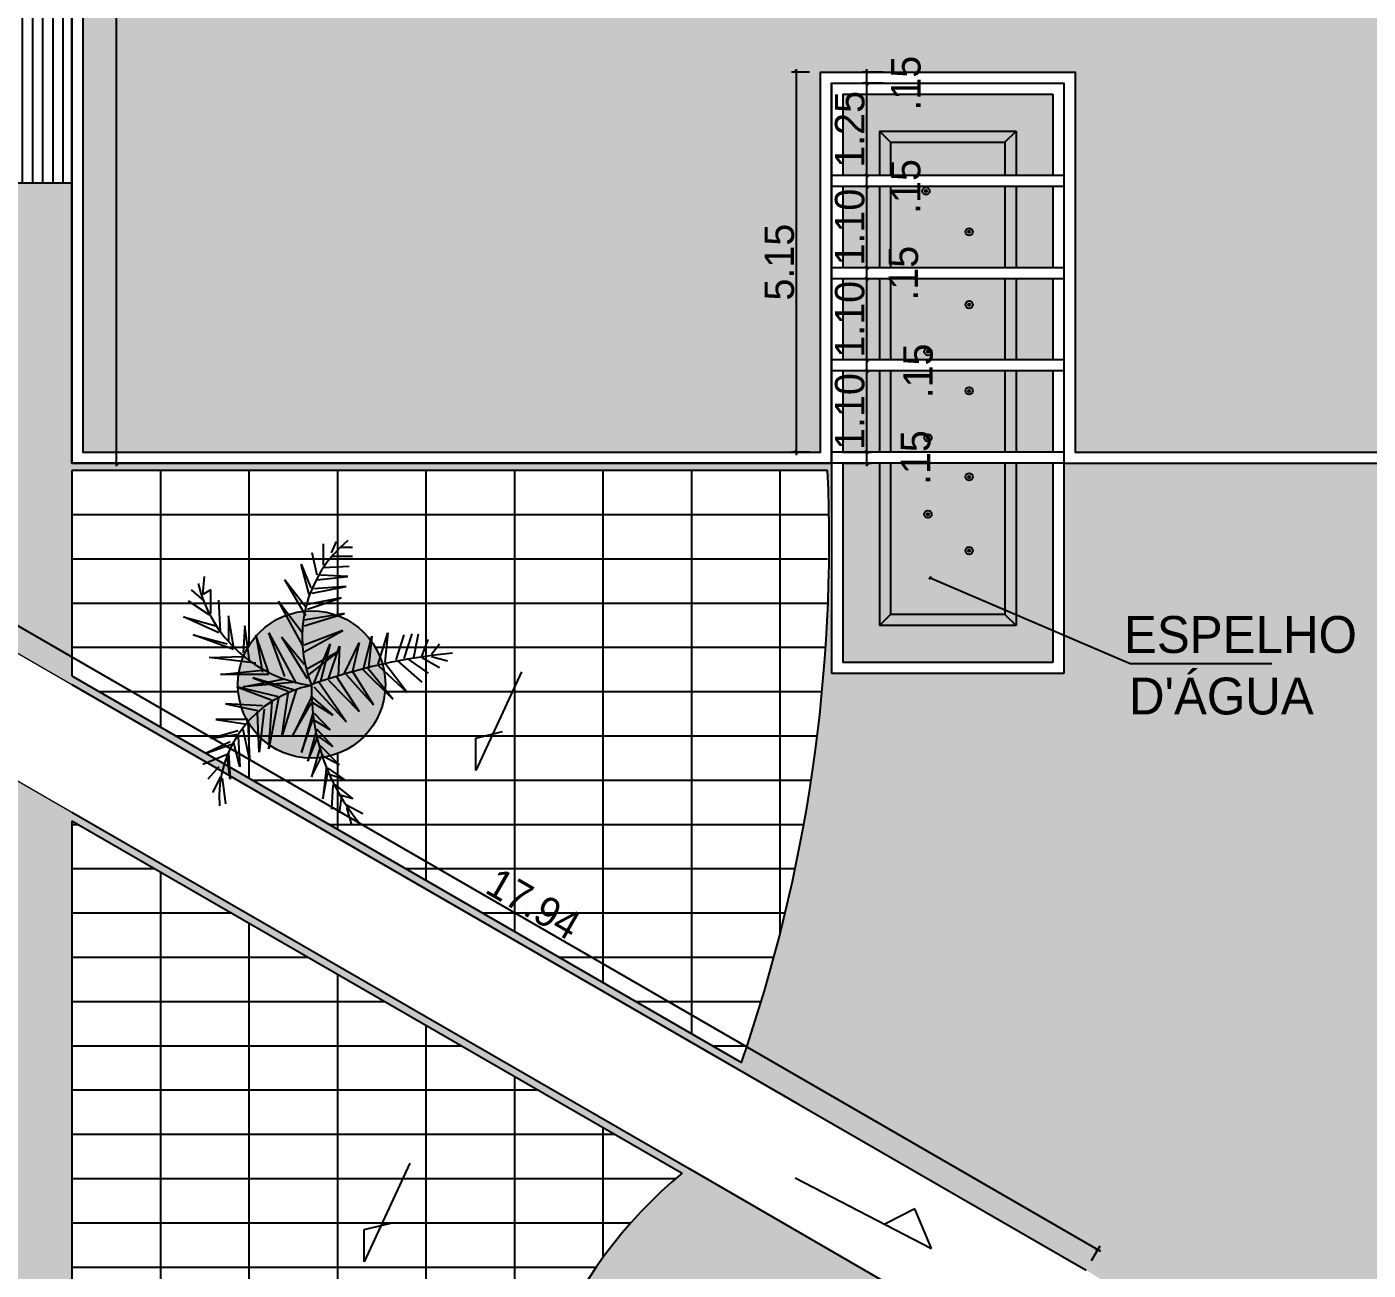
# Model space of a CAD drawing. Header units: feet. Extents: x 1734 to 1931, y 883 to 1088.
# Drawn here: x 1823.87 to 1842.05, y 1052.12 to 1068.97 of the extents above; entities that cross this region are included whole.
import ezdxf

# ---------------------------------------------------------------- set-up
doc = ezdxf.new("R2010")
doc.units = ezdxf.units.FT
doc.header["$LTSCALE"] = 0.3
doc.header["$MEASUREMENT"] = 0
doc.header["$PDMODE"] = 32
doc.header["$PDSIZE"] = 0.1
doc.linetypes.add('DASHED2', pattern=[0.375, 0.25, -0.125])
doc.layers.get('0').update_dxf_attribs({"linetype": 'CONTINUOUS'})
doc.layers.get('Defpoints').update_dxf_attribs({"linetype": 'CONTINUOUS'})
for name, color, linetype in [('1', 1, 'CONTINUOUS'), ('2', 44, 'CONTINUOUS'), ('Cotas', 1, 'CONTINUOUS'), ('demolição', 140, 'DASHED2'), ('LAYOUT 2', 1, 'CONTINUOUS'), ('Texto', 44, 'CONTINUOUS')]:
    doc.layers.add(name, color=color, linetype=linetype)
doc.styles.add('style1', font='GOTHIC.TTF')
doc.dimstyles.new('ESC-100', dxfattribs={"dimtxt": 0.16, "dimasz": 0.04, "dimexe": 0.06, "dimexo": 0.15, "dimgap": 0.02, "dimtad": 1, "dimzin": 4, "dimdsep": 46, "dimtxsty": 'style1', "dimblk": 'OBLIQUE', "dimcen": 0.01, "dimdle": 0.04, "dimclrd": 14, "dimclre": 14, "dimclrt": 2, "dimazin": 0, "dimtfac": 1, "dimtix": 1, "dimtmove": 2, "dimatfit": 0, "dimldrblk": 'OPEN90', "dimfxl": 1, "dimtolj": 1, "dimtzin": 4, "dimlwd": -1, "dimlwe": -1, "dimarcsym": 0})
doc.dimstyles.new('ESC-50', dxfattribs={"dimtxt": 0.1, "dimasz": 0.04, "dimexe": 0.06, "dimexo": 0.15, "dimgap": 0.02, "dimtad": 1, "dimzin": 4, "dimdsep": 46, "dimtxsty": 'style1', "dimblk": 'OBLIQUE', "dimcen": 0.01, "dimdle": 0.04, "dimclrd": 14, "dimclre": 14, "dimclrt": 2, "dimazin": 0, "dimtfac": 1, "dimtix": 1, "dimtmove": 2, "dimatfit": 0, "dimldrblk": 'OPEN90', "dimfxl": 1, "dimtolj": 1, "dimtzin": 4, "dimlwd": -1, "dimlwe": -1, "dimarcsym": 0})

# ---------------------------------------------------------------- blocks, each defined once
blk = doc.blocks.new('planta 7')
at = {"color": 0}
for p, q in [((347.66, 294.69), (353.36, 307.49)), ((353.36, 307.49), (350.1, 295.85)), ((354.17, 298.18), (359.06, 305.74)), ((341.55, 289.45), (346.84, 304)), ((346.84, 304), (343.59, 291.78)), ((359.06, 299.92), (363.13, 304.58)), ((295.55, 294.11), (289.85, 297.01)), ((299.21, 294.69), (294.73, 298.76)), ((303.69, 291.78), (300.03, 300.5)), ((304.1, 299.34), (307.35, 290.03)), ((308.17, 290.61), (304.1, 299.34)), ((309.39, 297.6), (311.02, 287.71)), ((312.24, 287.71), (309.39, 297.6)), ((316.31, 295.85), (314.68, 285.38)), ((316.31, 284.22), (316.31, 295.85)), ((336.67, 281.31), (338.7, 298.18)), ((338.7, 298.18), (339.11, 285.96)), ((354.58, 297.6), (363.13, 297.6)), ((361.5, 300.5), (368.01, 299.92)), ((363.13, 297.6), (361.5, 300.5)), ((295.14, 293.52), (285.78, 292.36)), ((294.73, 290.61), (302.88, 291.78)), ((304.1, 291.2), (294.73, 290.61)), ((322.01, 292.36), (319.57, 280.72)), ((321.2, 278.98), (322.01, 292.36)), ((332.59, 294.11), (334.22, 277.82)), ((332.59, 276.65), (332.59, 294.11)), ((342.77, 289.45), (353.76, 291.2)), ((353.76, 291.2), (344.4, 291.2)), ((348.06, 294.11), (359.46, 294.69)), ((299.21, 287.12), (308.17, 289.45)), ((310.2, 287.71), (299.21, 287.12)), ((328.12, 288.29), (323.23, 275.49)), ((324.45, 273.16), (328.12, 288.29)), ((302.06, 283.63), (312.65, 285.96)), ((315.5, 284.22), (302.06, 283.63)), ((331.37, 282.47), (326.49, 269.67)), ((326.89, 267.34), (331.37, 282.47)), ((328.12, 285.96), (330.97, 270.84)), ((329.74, 266.76), (328.12, 285.96)), ((333, 276.65), (346.84, 281.31)), ((346.84, 281.31), (333.41, 278.98)), ((337.48, 283.63), (350.1, 285.38)), ((350.1, 285.38), (340.33, 285.96)), ((304.5, 280.14), (318.75, 280.72)), ((319.97, 278.4), (304.5, 280.14)), ((305.73, 276.65), (322.82, 275.49)), ((324.04, 273.16), (305.73, 276.65)), ((347.66, 276.65), (329.34, 266.76)), ((331.78, 270.84), (347.66, 276.65)), ((310.2, 272), (325.67, 269.67)), ((326.89, 266.76), (310.2, 272)), ((330.97, 262.69), (346.03, 272)), ((346.03, 272), (336.26, 263.85)), ((343.18, 264.44), (359.06, 273.16)), ((359.06, 273.16), (347.66, 264.44)), ((310.66, 267.96), (322.32, 261.21)), ((324.52, 261.21), (310.66, 267.96)), ((353.76, 263.27), (366.79, 270.84)), ((366.79, 270.84), (357.02, 263.27)), ((301.2, 262.56), (310.03, 258.95)), ((312.55, 259.4), (301.2, 262.56)), ((304.35, 264.81), (316.33, 260.75)), ((318.54, 260.75), (304.35, 264.81)), ((332.59, 262.11), (341.14, 251.06)), ((341.14, 251.06), (334.22, 263.27)), ((340.74, 263.85), (348.47, 249.89)), ((348.47, 249.89), (343.18, 263.85)), ((350.1, 263.85), (354.58, 249.31)), ((354.58, 249.31), (352.14, 263.85)), ((356.21, 262.69), (360.28, 250.47)), ((360.28, 250.47), (357.83, 262.69)), ((361.5, 262.11), (372.49, 265.02)), ((372.49, 265.02), (363.94, 261.53)), ((287.65, 257.15), (297.1, 255.35)), ((299.31, 255.8), (287.65, 257.15)), ((295.53, 261.21), (303.72, 257.15)), ((306.24, 258.05), (295.53, 261.21)), ((306.87, 258.05), (299.94, 251.3)), ((299.94, 251.3), (303.09, 257.15)), ((312.86, 259.4), (306.56, 253.55)), ((306.56, 253.55), (310.34, 258.95)), ((312.55, 254.45), (316.33, 260.75)), ((318.54, 260.3), (312.55, 254.45)), ((328.12, 260.36), (315.5, 248.73)), ((315.5, 248.73), (329.74, 258.62)), ((324.84, 261.66), (317.91, 253.55)), ((317.91, 253.55), (322.32, 260.75)), ((329.34, 260.36), (343.59, 254.55)), ((343.59, 254.55), (330.15, 258.04)), ((361.91, 260.95), (364.35, 248.73)), ((364.35, 248.73), (363.53, 260.36)), ((366.79, 259.2), (368.01, 248.15)), ((368.01, 248.15), (368.42, 258.04)), ((368.42, 259.2), (376.56, 260.95)), ((292.69, 253.55), (283.87, 254)), ((292.69, 252.65), (287.65, 246.34)), ((298.68, 255.35), (294.58, 249.49)), ((294.58, 249.49), (296.47, 254.9)), ((330.56, 255.13), (319.16, 244.07)), ((319.16, 244.07), (331.78, 252.22)), ((330.97, 255.13), (342.77, 251.06)), ((371.27, 256.87), (371.68, 247.57)), ((372.08, 256.87), (379.82, 256.87)), ((375.34, 253.96), (375.34, 246.4)), ((376.56, 253.96), (380.63, 252.22)), ((284.5, 248.59), (278.19, 246.79)), ((285.44, 248.59), (282.29, 242.74)), ((288.59, 250.4), (282.61, 251.3)), ((287.65, 246.34), (288.91, 250.85)), ((332.59, 248.73), (321.6, 238.84)), ((342.77, 251.06), (331.78, 251.64)), ((333, 249.31), (343.99, 244.07)), ((378.6, 250.47), (378.6, 246.4)), ((321.6, 238.84), (333.82, 246.4)), ((334.63, 242.91), (323.64, 231.86)), ((343.99, 244.07), (333.82, 246.4)), ((323.64, 231.86), (335.04, 241.17)), ((335.04, 242.33), (346.44, 239.42)), ((346.44, 239.42), (335.04, 240.58)), ((335.85, 237.09), (326.08, 226.62)), ((326.08, 226.62), (336.67, 234.77)), ((336.26, 237.09), (347.66, 233.6)), ((347.66, 233.6), (337.07, 234.77)), ((337.48, 230.11), (329.74, 221.39)), ((337.89, 230.69), (346.84, 227.79)), ((338.29, 226.62), (333, 219.06)), ((338.29, 227.79), (347.25, 224.88)), ((338.7, 224.3), (347.25, 222.55)), ((338.7, 221.39), (335.04, 214.99)), ((339.11, 221.39), (345.21, 219.06)), ((339.11, 217.9), (337.48, 212.08)), ((339.92, 217.9), (343.59, 214.99))]:
    blk.add_line(p, q, dxfattribs=at)
for centre, radius, start, end in [((376.48, 255.23), 48.23, 103.1598, 172.8828), ((288.02, 253.26), 41.37, 11.0675, 94.0085), ((345.92, 219.16), 45.46, 39.604, 112.3619), ((326.94, 185.75), 75.48, 88.7203, 129.9117), ((124.92, 189.01), 216.42, 5.649, 19.4873)]:
    blk.add_arc(centre, radius, start, end, dxfattribs=at)
blk = doc.blocks.new('_Oblique')
at = {"color": 0, "linetype": 'ByBlock', "lineweight": -2}
blk.add_line((-0.5, -0.5), (0.5, 0.5), dxfattribs=at)
blk = doc.blocks.new('*D551')
at = {"layer": 'Cotas', "color": 14, "transparency": 16777216}
for p, q in [((1822.768, 1061.216), (1822.884, 1061.418)), ((1822.82, 1061.386), (1838.425, 1052.376)), ((1838.304, 1052.247), (1838.42, 1052.448))]:
    blk.add_line(p, q, dxfattribs=at)
at = {"layer": 'Defpoints', "color": 0, "transparency": 16777216}
for p in [(1822.693, 1061.086), (1838.39, 1052.396), (1838.229, 1052.117)]:
    blk.add_point(p, dxfattribs=at)
at = {"layer": 'Cotas', "color": 14, "transparency": 16777216, "xscale": 0.04, "yscale": 0.04, "zscale": 0.04}
for p, rotation in [((1822.854, 1061.366), 150.0000000000028), ((1838.39, 1052.396), 330.0000000000028)]:
    blk.add_blockref('_Oblique', p, dxfattribs=dict(at, rotation=rotation))
at = {"layer": 'Cotas', "color": 2, "transparency": 16777216, "insert": (1830.737, 1057.08), "char_height": 0.4, "attachment_point": 5, "rotation": 330, "style": 'style1'}
blk.add_mtext('\\A1;17.94', dxfattribs=at)
blk = doc.blocks.new('_Open90')
at = {"color": 0, "linetype": 'ByBlock', "lineweight": -2}
for p, q in [((0, 0), (-1, 0)), ((-0.5, 0.5), (0, 0)), ((0, 0), (-0.5, -0.5))]:
    blk.add_line(p, q, dxfattribs=at)
blk = doc.blocks.new('*D576')
at = {"layer": 'Cotas', "color": 14, "transparency": 16777216}
for p, q in [((1824.629, 1079.655), (1825.141, 1079.655)), ((1825.081, 1079.695), (1825.081, 1063.015)), ((1824.629, 1063.055), (1825.141, 1063.055))]:
    blk.add_line(p, q, dxfattribs=at)
at = {"layer": 'Defpoints', "color": 0, "transparency": 16777216}
for p in [(1824.479, 1079.655), (1824.479, 1063.055), (1825.081, 1063.055)]:
    blk.add_point(p, dxfattribs=at)
at = {"layer": 'Cotas', "color": 14, "transparency": 16777216, "xscale": 0.04, "yscale": 0.04, "zscale": 0.04}
for p, rotation in [((1825.081, 1079.655), 90), ((1825.081, 1063.055), 270)]:
    blk.add_blockref('_Oblique', p, dxfattribs=dict(at, rotation=rotation))
at = {"layer": 'Cotas', "color": 2, "transparency": 16777216, "insert": (1824.851, 1071.355), "char_height": 0.4, "attachment_point": 5, "rotation": 90, "style": 'style1'}
blk.add_mtext('\\A1;16.60', dxfattribs=at)
blk = doc.blocks.new('*D577')
at = {"layer": 'Cotas', "color": 14, "transparency": 16777216}
for p, q in [((1834.929, 1063.205), (1835.316, 1063.205)), ((1835.256, 1063.015), (1835.256, 1063.245)), ((1834.929, 1063.055), (1835.316, 1063.055))]:
    blk.add_line(p, q, dxfattribs=at)
at = {"layer": 'Defpoints', "color": 0, "transparency": 16777216}
for p in [(1834.779, 1063.205), (1835.256, 1063.205), (1834.779, 1063.055)]:
    blk.add_point(p, dxfattribs=at)
at = {"layer": 'Cotas', "color": 14, "transparency": 16777216, "xscale": 0.04, "yscale": 0.04, "zscale": 0.04}
for p, rotation in [((1835.256, 1063.205), 90), ((1835.256, 1063.055), 270)]:
    blk.add_blockref('_Oblique', p, dxfattribs=dict(at, rotation=rotation))
at = {"layer": 'Cotas', "color": 2, "transparency": 16777216, "insert": (1835.92, 1063.13), "char_height": 0.4, "attachment_point": 5, "rotation": 90, "style": 'style1'}
blk.add_mtext('\\A1;.15', dxfattribs=at)
blk = doc.blocks.new('*D578')
at = {"layer": 'Cotas', "color": 14, "transparency": 16777216}
for p, q in [((1835.549, 1064.305), (1835.196, 1064.305)), ((1835.256, 1063.165), (1835.256, 1064.345)), ((1834.929, 1063.205), (1835.316, 1063.205))]:
    blk.add_line(p, q, dxfattribs=at)
at = {"layer": 'Defpoints', "color": 0, "transparency": 16777216}
for p in [(1835.256, 1064.305), (1835.699, 1064.305), (1834.779, 1063.205)]:
    blk.add_point(p, dxfattribs=at)
at = {"layer": 'Cotas', "color": 14, "transparency": 16777216, "xscale": 0.04, "yscale": 0.04, "zscale": 0.04}
for p, rotation in [((1835.256, 1064.305), 90), ((1835.256, 1063.205), 270)]:
    blk.add_blockref('_Oblique', p, dxfattribs=dict(at, rotation=rotation))
at = {"layer": 'Cotas', "color": 2, "transparency": 16777216, "insert": (1835.026, 1063.755), "char_height": 0.4, "attachment_point": 5, "rotation": 90, "style": 'style1'}
blk.add_mtext('\\A1;1.10', dxfattribs=at)
blk = doc.blocks.new('*D554')
at = {"layer": 'Cotas', "color": 14, "transparency": 16777216}
for p, q in [((1835.549, 1064.455), (1835.196, 1064.455)), ((1835.256, 1064.265), (1835.256, 1064.495)), ((1835.549, 1064.305), (1835.196, 1064.305))]:
    blk.add_line(p, q, dxfattribs=at)
at = {"layer": 'Defpoints', "color": 0, "transparency": 16777216}
for p in [(1835.256, 1064.455), (1835.699, 1064.455), (1835.699, 1064.305)]:
    blk.add_point(p, dxfattribs=at)
at = {"layer": 'Cotas', "color": 14, "transparency": 16777216, "xscale": 0.04, "yscale": 0.04, "zscale": 0.04}
for p, rotation in [((1835.256, 1064.455), 90), ((1835.256, 1064.305), 270)]:
    blk.add_blockref('_Oblique', p, dxfattribs=dict(at, rotation=rotation))
at = {"layer": 'Cotas', "color": 2, "transparency": 16777216, "insert": (1835.952, 1064.305), "char_height": 0.4, "attachment_point": 5, "rotation": 90, "style": 'style1'}
blk.add_mtext('\\A1;.15', dxfattribs=at)
blk = doc.blocks.new('*D555')
at = {"layer": 'Cotas', "color": 14, "transparency": 16777216}
for p, q in [((1835.549, 1065.555), (1835.196, 1065.555)), ((1835.256, 1064.415), (1835.256, 1065.595)), ((1835.549, 1064.455), (1835.196, 1064.455))]:
    blk.add_line(p, q, dxfattribs=at)
at = {"layer": 'Defpoints', "color": 0, "transparency": 16777216}
for p in [(1835.256, 1065.555), (1835.699, 1065.555), (1835.699, 1064.455)]:
    blk.add_point(p, dxfattribs=at)
at = {"layer": 'Cotas', "color": 14, "transparency": 16777216, "xscale": 0.04, "yscale": 0.04, "zscale": 0.04}
for p, rotation in [((1835.256, 1065.555), 90), ((1835.256, 1064.455), 270)]:
    blk.add_blockref('_Oblique', p, dxfattribs=dict(at, rotation=rotation))
at = {"layer": 'Cotas', "color": 2, "transparency": 16777216, "insert": (1835.026, 1065.005), "char_height": 0.4, "attachment_point": 5, "rotation": 90, "style": 'style1'}
blk.add_mtext('\\A1;1.10', dxfattribs=at)
blk = doc.blocks.new('*D556')
at = {"layer": 'Cotas', "color": 14, "transparency": 16777216}
for p, q in [((1835.549, 1065.705), (1835.196, 1065.705)), ((1835.256, 1065.515), (1835.256, 1065.745)), ((1835.549, 1065.555), (1835.196, 1065.555))]:
    blk.add_line(p, q, dxfattribs=at)
at = {"layer": 'Defpoints', "color": 0, "transparency": 16777216}
for p in [(1835.256, 1065.705), (1835.699, 1065.705), (1835.699, 1065.555)]:
    blk.add_point(p, dxfattribs=at)
at = {"layer": 'Cotas', "color": 14, "transparency": 16777216, "xscale": 0.04, "yscale": 0.04, "zscale": 0.04}
for p, rotation in [((1835.256, 1065.705), 90), ((1835.256, 1065.555), 270)]:
    blk.add_blockref('_Oblique', p, dxfattribs=dict(at, rotation=rotation))
at = {"layer": 'Cotas', "color": 2, "transparency": 16777216, "insert": (1835.753, 1065.63), "char_height": 0.4, "attachment_point": 5, "rotation": 90, "style": 'style1'}
blk.add_mtext('\\A1;.15', dxfattribs=at)
blk = doc.blocks.new('*D557')
at = {"layer": 'Cotas', "color": 14, "transparency": 16777216}
for p, q in [((1835.635, 1066.805), (1835.196, 1066.805)), ((1835.256, 1065.665), (1835.256, 1066.845)), ((1835.549, 1065.705), (1835.196, 1065.705))]:
    blk.add_line(p, q, dxfattribs=at)
at = {"layer": 'Defpoints', "color": 0, "transparency": 16777216}
for p in [(1835.256, 1066.805), (1835.785, 1066.805), (1835.699, 1065.705)]:
    blk.add_point(p, dxfattribs=at)
at = {"layer": 'Cotas', "color": 14, "transparency": 16777216, "xscale": 0.04, "yscale": 0.04, "zscale": 0.04}
for p, rotation in [((1835.256, 1066.805), 90), ((1835.256, 1065.705), 270)]:
    blk.add_blockref('_Oblique', p, dxfattribs=dict(at, rotation=rotation))
at = {"layer": 'Cotas', "color": 2, "transparency": 16777216, "insert": (1835.026, 1066.255), "char_height": 0.4, "attachment_point": 5, "rotation": 90, "style": 'style1'}
blk.add_mtext('\\A1;1.10', dxfattribs=at)
blk = doc.blocks.new('*D558')
at = {"layer": 'Cotas', "color": 14, "transparency": 16777216}
for p, q in [((1835.635, 1066.955), (1835.196, 1066.955)), ((1835.256, 1066.765), (1835.256, 1066.995)), ((1835.635, 1066.805), (1835.196, 1066.805))]:
    blk.add_line(p, q, dxfattribs=at)
at = {"layer": 'Defpoints', "color": 0, "transparency": 16777216}
for p in [(1835.256, 1066.955), (1835.785, 1066.955), (1835.785, 1066.805)]:
    blk.add_point(p, dxfattribs=at)
at = {"layer": 'Cotas', "color": 14, "transparency": 16777216, "xscale": 0.04, "yscale": 0.04, "zscale": 0.04}
for p, rotation in [((1835.256, 1066.955), 90), ((1835.256, 1066.805), 270)]:
    blk.add_blockref('_Oblique', p, dxfattribs=dict(at, rotation=rotation))
at = {"layer": 'Cotas', "color": 2, "transparency": 16777216, "insert": (1835.785, 1066.805), "char_height": 0.4, "attachment_point": 5, "rotation": 90, "style": 'style1'}
blk.add_mtext('\\A1;.15', dxfattribs=at)
blk = doc.blocks.new('*D559')
at = {"layer": 'Cotas', "color": 14, "transparency": 16777216}
for p, q in [((1835.476, 1068.205), (1835.196, 1068.205)), ((1835.256, 1066.915), (1835.256, 1068.245)), ((1835.635, 1066.955), (1835.196, 1066.955))]:
    blk.add_line(p, q, dxfattribs=at)
at = {"layer": 'Defpoints', "color": 0, "transparency": 16777216}
for p in [(1835.256, 1068.205), (1835.626, 1068.205), (1835.785, 1066.955)]:
    blk.add_point(p, dxfattribs=at)
at = {"layer": 'Cotas', "color": 14, "transparency": 16777216, "xscale": 0.04, "yscale": 0.04, "zscale": 0.04}
for p, rotation in [((1835.256, 1068.205), 90), ((1835.256, 1066.955), 270)]:
    blk.add_blockref('_Oblique', p, dxfattribs=dict(at, rotation=rotation))
at = {"layer": 'Cotas', "color": 2, "transparency": 16777216, "insert": (1835.026, 1067.58), "char_height": 0.4, "attachment_point": 5, "rotation": 90, "style": 'style1'}
blk.add_mtext('\\A1;1.25', dxfattribs=at)
blk = doc.blocks.new('*D560')
at = {"layer": 'Cotas', "color": 14, "transparency": 16777216}
for p, q in [((1835.256, 1068.165), (1835.256, 1068.395)), ((1835.476, 1068.355), (1835.196, 1068.355)), ((1835.476, 1068.205), (1835.196, 1068.205))]:
    blk.add_line(p, q, dxfattribs=at)
at = {"layer": 'Defpoints', "color": 0, "transparency": 16777216}
for p in [(1835.256, 1068.355), (1835.626, 1068.355), (1835.626, 1068.205)]:
    blk.add_point(p, dxfattribs=at)
at = {"layer": 'Cotas', "color": 14, "transparency": 16777216, "xscale": 0.04, "yscale": 0.04, "zscale": 0.04}
for p, rotation in [((1835.256, 1068.355), 90), ((1835.256, 1068.205), 270)]:
    blk.add_blockref('_Oblique', p, dxfattribs=dict(at, rotation=rotation))
at = {"layer": 'Cotas', "color": 2, "transparency": 16777216, "insert": (1835.787, 1068.205), "char_height": 0.4, "attachment_point": 5, "rotation": 90, "style": 'style1'}
blk.add_mtext('\\A1;.15', dxfattribs=at)
blk = doc.blocks.new('*D561')
at = {"layer": 'Cotas', "color": 14, "transparency": 16777216}
for p, q in [((1834.297, 1068.395), (1834.297, 1063.165)), ((1834.479, 1068.355), (1834.237, 1068.355)), ((1834.479, 1063.205), (1834.237, 1063.205))]:
    blk.add_line(p, q, dxfattribs=at)
at = {"layer": 'Defpoints', "color": 0, "transparency": 16777216}
for p in [(1834.629, 1068.355), (1834.297, 1063.205), (1834.629, 1063.205)]:
    blk.add_point(p, dxfattribs=at)
at = {"layer": 'Cotas', "color": 14, "transparency": 16777216, "xscale": 0.04, "yscale": 0.04, "zscale": 0.04}
for p, rotation in [((1834.297, 1068.355), 90), ((1834.297, 1063.205), 270)]:
    blk.add_blockref('_Oblique', p, dxfattribs=dict(at, rotation=rotation))
at = {"layer": 'Cotas', "color": 2, "transparency": 16777216, "insert": (1834.072, 1065.78), "char_height": 0.4, "attachment_point": 5, "rotation": 90, "style": 'style1'}
blk.add_mtext('\\A1;5.15', dxfattribs=at)

msp = doc.modelspace()

# ---------------------------------------------------------------- hatches: boundary and pattern name
at = {"linetype": 'Continuous', "true_color": 0xbdcb95}
h = msp.add_hatch(color=253, dxfattribs=at)
h.dxf.hatch_style = 1
h.paths.add_polyline_path([(1860.979, 1082.555, 0.414214), (1858.979, 1084.555), (1808.979, 1084.555, 0.414214), (1806.979, 1082.555), (1806.979, 1063.555, 0.414214), (1808.979, 1061.555), (1820.943, 1061.555, -0.131652), (1822.693, 1061.086), (1824.479, 1060.055), (1834.331, 1054.367), (1838.229, 1052.117, -0.267949), (1839.979, 1049.086), (1839.979, 1038.055, 0.414214), (1841.979, 1036.055), (1858.979, 1036.055, 0.414214), (1860.979, 1038.055)])
h.paths.add_polyline_path([(1837.929, 1063.055), (1837.929, 1060.205), (1834.779, 1060.205), (1834.746, 1062.004, -0.083534), (1833.556, 1054.93), (1824.479, 1060.171), (1824.479, 1062.955), (1834.725, 1062.955, -0.011002), (1834.746, 1062.004), (1834.779, 1063.055), (1824.479, 1063.055), (1824.479, 1066.855), (1817.479, 1066.855), (1817.479, 1063.055), (1810.479, 1063.055), (1810.479, 1067.355), (1809.579, 1067.355), (1809.579, 1074.355), (1810.479, 1074.355), (1810.479, 1079.655), (1817.479, 1079.655), (1817.479, 1082.355), (1824.979, 1082.355), (1824.979, 1079.655), (1843.579, 1079.655), (1843.579, 1081.805), (1847.029, 1081.805), (1847.029, 1079.655), (1849.029, 1079.655), (1849.029, 1063.055)], flags=16)
h.paths.add_polyline_path([(1837.566, 1081.265, 0.812596), (1831.781, 1080.255), (1831.781, 1079.755), (1831.631, 1079.755), (1831.631, 1080.255, -0.810376), (1837.698, 1081.34)], flags=16)
h.paths.add_polyline_path([(1831.534, 1079.805), (1831.534, 1080.193), (1831.189, 1080.193), (1831.189, 1079.805)], flags=24)
h.paths.add_polyline_path([(1831.534, 1079.505), (1831.534, 1079.893), (1831.189, 1079.893), (1831.189, 1079.505)], flags=8)
h.paths.add_polyline_path([(1837.934, 1080.214), (1837.934, 1080.726), (1837.589, 1080.726), (1837.589, 1080.214)], flags=24)
at = {"true_color": 0x006161}
h = msp.add_hatch(color=138, dxfattribs=at)
h.dxf.hatch_style = 2
h.paths.add_polyline_path([(1835.429, 1060.855), (1835.429, 1063.055), (1834.929, 1063.055), (1834.929, 1060.355), (1837.779, 1060.355), (1837.779, 1063.055), (1837.279, 1063.055), (1837.279, 1060.855)])
h.paths.add_polyline_path([(1835.429, 1064.305), (1834.929, 1064.305), (1834.929, 1063.205), (1835.429, 1063.205)])
h.paths.add_polyline_path([(1834.929, 1064.455), (1835.429, 1064.455), (1835.429, 1065.555), (1834.929, 1065.555)])
h.paths.add_polyline_path([(1835.429, 1066.805), (1834.929, 1066.805), (1834.929, 1065.705), (1835.429, 1065.705)])
h.paths.add_polyline_path([(1835.429, 1067.555), (1837.279, 1067.555), (1837.279, 1066.955), (1837.779, 1066.955), (1837.779, 1068.055), (1834.929, 1068.055), (1834.929, 1066.955), (1835.429, 1066.955)])
h.paths.add_polyline_path([(1837.279, 1065.705), (1837.779, 1065.705), (1837.779, 1066.805), (1837.279, 1066.805)])
h.paths.add_polyline_path([(1837.779, 1065.555), (1837.279, 1065.555), (1837.279, 1064.455), (1837.779, 1064.455)])
h.paths.add_polyline_path([(1837.279, 1063.205), (1837.779, 1063.205), (1837.779, 1064.305), (1837.279, 1064.305)])
at = {"linetype": 'Continuous', "true_color": 0xbdcb95}
msp.add_hatch(color=253, dxfattribs=at).paths.add_polyline_path([(1821.943, 1059.787, 0.131652), (1820.943, 1060.055), (1808.979, 1060.055, -0.414214), (1805.479, 1063.555), (1805.479, 1058.055), (1823.479, 1058.055), (1823.479, 1046.055), (1824.479, 1046.055), (1824.479, 1058.208), (1832.752, 1053.431, 0.243495), (1830.479, 1048.055), (1830.479, 1046.055), (1837.479, 1046.055), (1837.479, 1034.555), (1841.979, 1034.555, -0.414214), (1838.479, 1038.055), (1838.479, 1049.086, 0.267949), (1837.479, 1050.818), (1832.846, 1053.493), (1824.479, 1058.323)])
at = {"layer": '1', "linetype": 'Continuous'}
h = msp.add_hatch(dxfattribs=at)
h.set_pattern_fill('ANSI31', color=8, scale=1.1, angle=225)
h.set_pattern_definition([(270, (2753.03533, -486.00086), (0.1375, -4e-17), [])])
h.paths.add_polyline_path([(1817.479, 1069.355), (1817.479, 1066.855), (1824.479, 1066.855), (1824.479, 1069.355)])
at = {"layer": 'Cotas', "linetype": 'Continuous', "true_color": 0x00b3b3}
h = msp.add_hatch(color=132, dxfattribs=at)
h.dxf.hatch_style = 2
h.paths.add_polyline_path([(1837.129, 1061.005), (1835.579, 1061.005), (1835.429, 1060.855), (1837.279, 1060.855)])
h.paths.add_polyline_path([(1835.579, 1063.055), (1835.429, 1063.055), (1835.429, 1060.855), (1835.579, 1061.005)])
h.paths.add_polyline_path([(1837.129, 1063.055), (1835.579, 1063.055), (1835.579, 1061.005), (1837.129, 1061.005)])
h.paths.add_polyline_path([(1836.593, 1061.869, -1), (1836.693, 1061.869, -1)], flags=16)
h.paths.add_polyline_path([(1836.658, 1061.869, -1), (1836.628, 1061.869, -1)], flags=0)
h.paths.add_polyline_path([(1836.035, 1062.363, -1), (1836.135, 1062.363, -1)], flags=16)
h.paths.add_polyline_path([(1836.07, 1062.363, -1), (1836.1, 1062.363, -1)], flags=0)
h.paths.add_polyline_path([(1836.593, 1062.869, -1), (1836.693, 1062.869, -1)], flags=16)
h.paths.add_polyline_path([(1836.628, 1062.869, -1), (1836.658, 1062.869, -1)], flags=0)
h.paths.add_polyline_path([(1837.279, 1063.055), (1837.129, 1063.055), (1837.129, 1061.005), (1837.279, 1060.855)])
h.paths.add_polyline_path([(1837.279, 1064.305), (1837.129, 1064.305), (1837.129, 1063.205), (1837.279, 1063.205)])
h.paths.add_polyline_path([(1837.129, 1064.305), (1835.579, 1064.305), (1835.579, 1063.205), (1837.129, 1063.205)])
h.paths.add_polyline_path([(1836.593, 1064.035, -1), (1836.693, 1064.035, -1)], flags=16)
h.paths.add_polyline_path([(1836.628, 1064.035, -1), (1836.658, 1064.035, -1)], flags=0)
h.paths.add_polyline_path([(1836.135, 1063.398, -1), (1836.035, 1063.398, -1)], flags=16)
h.paths.add_polyline_path([(1836.1, 1063.398, -1), (1836.07, 1063.398, -1)], flags=0)
h.paths.add_polyline_path([(1835.579, 1064.305), (1835.429, 1064.305), (1835.429, 1063.205), (1835.579, 1063.205)])
h.paths.add_polyline_path([(1835.579, 1065.555), (1835.429, 1065.555), (1835.429, 1064.455), (1835.579, 1064.455)])
h.paths.add_polyline_path([(1837.129, 1065.555), (1835.579, 1065.555), (1835.579, 1064.455), (1837.129, 1064.455)])
h.paths.add_polyline_path([(1836.135, 1064.567, -1), (1836.035, 1064.567, -1)], flags=16)
h.paths.add_polyline_path([(1836.1, 1064.567, -1), (1836.07, 1064.567, -1)], flags=0)
h.paths.add_polyline_path([(1836.593, 1065.204, -1), (1836.693, 1065.204, -1)], flags=16)
h.paths.add_polyline_path([(1836.628, 1065.204, -1), (1836.658, 1065.204, -1)], flags=0)
h.paths.add_polyline_path([(1837.279, 1065.555), (1837.129, 1065.555), (1837.129, 1064.455), (1837.279, 1064.455)])
h.paths.add_polyline_path([(1837.279, 1066.805), (1837.129, 1066.805), (1837.129, 1065.705), (1837.279, 1065.705)])
h.paths.add_polyline_path([(1837.129, 1066.805), (1835.579, 1066.805), (1835.579, 1065.705), (1837.129, 1065.705)])
h.paths.add_polyline_path([(1836.693, 1066.192, -1), (1836.593, 1066.192, -1)], flags=16)
h.paths.add_polyline_path([(1836.658, 1066.192, -1), (1836.628, 1066.192, -1)], flags=0)
h.paths.add_polyline_path([(1836.008, 1066.745, -1), (1836.108, 1066.745, -1)], flags=16)
h.paths.add_polyline_path([(1836.043, 1066.745, -1), (1836.073, 1066.745, -1)], flags=0)
h.paths.add_polyline_path([(1835.579, 1066.805), (1835.429, 1066.805), (1835.429, 1065.705), (1835.579, 1065.705)])
h.paths.add_polyline_path([(1835.579, 1067.405), (1835.429, 1067.555), (1835.429, 1066.955), (1835.579, 1066.955)])
h.paths.add_polyline_path([(1837.279, 1067.555), (1835.429, 1067.555), (1835.579, 1067.405), (1837.129, 1067.405)])
h.paths.add_polyline_path([(1837.129, 1067.405), (1835.579, 1067.405), (1835.579, 1066.955), (1837.129, 1066.955)])
h.paths.add_polyline_path([(1837.279, 1067.555), (1837.129, 1067.405), (1837.129, 1066.955), (1837.279, 1066.955)])
at = {"layer": 'Defpoints', "linetype": 'Continuous', "true_color": 0x4c7b3d}
h = msp.add_hatch(color=87, dxfattribs=at)
h.dxf.hatch_style = 1
edge = h.paths.add_edge_path()
edge.add_arc((1827.729, 1060.055), 1, 0, 360)
at = {"layer": 'demolição', "linetype": 'Continuous'}
h = msp.add_hatch(color=255, dxfattribs=at)
h.dxf.hatch_style = 1
h.paths.add_polyline_path([(1834.629, 1068.355), (1838.079, 1068.355), (1838.079, 1063.205), (1848.879, 1063.205), (1848.879, 1079.505), (1847.029, 1079.505), (1847.029, 1078.505), (1843.579, 1078.505), (1843.579, 1079.505), (1824.629, 1079.505), (1824.629, 1063.205), (1834.629, 1063.205)])
h.paths.add_polyline_path([(1810.629, 1063.205), (1817.329, 1063.205), (1817.329, 1079.505), (1810.629, 1079.505)])

# ---------------------------------------------------------------- linework, layer by layer
at = {"layer": '1', "linetype": 'Continuous'}
for p, q in [((1824.479, 1063.055), (1824.479, 1079.655)), ((1834.779, 1068.205), (1834.779, 1060.205)), ((1837.929, 1068.205), (1837.929, 1060.205)), ((1834.929, 1068.055), (1834.929, 1066.955)), ((1834.929, 1068.055), (1837.779, 1068.055)), ((1837.779, 1068.055), (1837.779, 1066.955)), ((1835.429, 1067.555), (1837.279, 1067.555)), ((1835.429, 1067.555), (1835.429, 1066.955)), ((1837.279, 1067.555), (1837.279, 1066.955)), ((1835.579, 1067.405), (1837.129, 1067.405)), ((1835.579, 1067.405), (1835.579, 1066.955)), ((1837.129, 1067.405), (1837.129, 1066.955)), ((1817.479, 1066.855), (1824.479, 1066.855)), ((1834.929, 1066.805), (1834.929, 1065.705)), ((1835.429, 1066.805), (1835.429, 1065.705)), ((1835.579, 1066.805), (1835.579, 1065.705)), ((1837.129, 1066.805), (1837.129, 1065.705)), ((1837.279, 1066.805), (1837.279, 1065.705)), ((1837.779, 1066.805), (1837.779, 1065.705)), ((1834.929, 1065.555), (1834.929, 1064.455)), ((1835.429, 1065.555), (1835.429, 1064.455)), ((1835.579, 1065.555), (1835.579, 1064.455)), ((1837.129, 1065.555), (1837.129, 1064.455)), ((1837.279, 1065.555), (1837.279, 1064.455)), ((1837.779, 1065.555), (1837.779, 1064.455)), ((1834.929, 1064.305), (1834.929, 1063.205)), ((1835.429, 1064.305), (1835.429, 1063.205)), ((1835.579, 1064.305), (1835.579, 1063.205)), ((1837.129, 1064.305), (1837.129, 1063.205)), ((1837.279, 1064.305), (1837.279, 1063.205)), ((1837.779, 1064.305), (1837.779, 1063.205)), ((1834.779, 1063.055), (1824.479, 1063.055)), ((1824.479, 1062.955), (1824.479, 1060.171)), ((1834.725, 1062.955), (1824.479, 1062.955)), ((1834.929, 1063.055), (1834.929, 1060.355)), ((1835.429, 1063.055), (1835.429, 1060.855)), ((1835.579, 1063.055), (1835.579, 1061.005)), ((1837.129, 1063.055), (1837.129, 1061.005)), ((1837.279, 1063.055), (1837.279, 1060.855)), ((1837.779, 1063.055), (1837.779, 1060.355)), ((1837.129, 1061.005), (1835.579, 1061.005)), ((1837.279, 1060.855), (1835.429, 1060.855)), ((1837.929, 1060.205), (1834.779, 1060.205)), ((1837.779, 1060.355), (1834.929, 1060.355)), ((1824.479, 1060.171), (1833.556, 1054.93)), ((1824.479, 1060.055), (1834.331, 1054.367)), ((1824.479, 1058.323), (1832.846, 1053.493)), ((1824.479, 1058.208), (1824.479, 1046.055)), ((1824.479, 1058.208), (1832.752, 1053.431)), ((1834.331, 1054.367), (1838.229, 1052.117)), ((1832.846, 1053.493), (1837.479, 1050.818))]:
    msp.add_line(p, q, dxfattribs=at)
at = {"layer": '1', "color": 251, "linetype": 'Continuous'}
for p, q in [((1825.679, 1062.955), (1825.679, 1059.478)), ((1826.879, 1062.955), (1826.879, 1060.582)), ((1828.079, 1062.955), (1828.079, 1060.992)), ((1829.279, 1062.955), (1829.279, 1057.4)), ((1830.479, 1062.955), (1830.479, 1056.707)), ((1831.679, 1062.955), (1831.679, 1056.014)), ((1832.879, 1062.955), (1832.879, 1055.321)), ((1834.079, 1062.955), (1834.079, 1056.675)), ((1834.725, 1062.355), (1824.479, 1062.355)), ((1834.725, 1061.755), (1824.479, 1061.755)), ((1834.725, 1061.155), (1824.479, 1061.155)), ((1826.863, 1060.555), (1824.479, 1060.555)), ((1834.697, 1060.555), (1828.595, 1060.555)), ((1826.734, 1059.955), (1824.852, 1059.955)), ((1834.649, 1059.955), (1828.724, 1059.955)), ((1826.879, 1059.529), (1826.879, 1058.785)), ((1834.583, 1059.355), (1825.891, 1059.355)), ((1828.079, 1059.119), (1828.079, 1058.092)), ((1834.501, 1058.755), (1826.931, 1058.755)), ((1824.57, 1058.155), (1824.479, 1058.155)), ((1834.401, 1058.155), (1827.97, 1058.155)), ((1825.609, 1057.555), (1824.479, 1057.555)), ((1825.679, 1057.515), (1825.679, 1046.055)), ((1834.283, 1057.555), (1829.009, 1057.555)), ((1826.648, 1056.955), (1824.479, 1056.955)), ((1834.148, 1056.955), (1830.048, 1056.955)), ((1826.879, 1056.822), (1826.879, 1046.055)), ((1827.688, 1056.355), (1824.479, 1056.355)), ((1833.995, 1056.355), (1831.088, 1056.355)), ((1828.079, 1056.129), (1828.079, 1046.055)), ((1828.727, 1055.755), (1824.479, 1055.755)), ((1833.823, 1055.755), (1832.127, 1055.755)), ((1829.279, 1055.437), (1829.279, 1046.055)), ((1829.766, 1055.155), (1824.479, 1055.155)), ((1833.633, 1055.155), (1833.166, 1055.155)), ((1830.479, 1054.744), (1830.479, 1049.04)), ((1830.805, 1054.555), (1824.479, 1054.555)), ((1831.679, 1054.051), (1831.679, 1052.288)), ((1831.844, 1053.955), (1824.479, 1053.955)), ((1832.674, 1053.355), (1824.479, 1053.355)), ((1832.054, 1052.755), (1824.479, 1052.755)), ((1831.584, 1052.155), (1824.479, 1052.155))]:
    msp.add_line(p, q, dxfattribs=at)
at = {"layer": '1', "linetype": 'Continuous', "lineweight": 9}
for p, q in [((1822.693, 1061.086), (1824.479, 1060.055)), ((1821.943, 1059.787), (1824.479, 1058.323))]:
    msp.add_line(p, q, dxfattribs=at)
at = {"layer": '1', "linetype": 'Continuous'}
msp.add_circle((1827.729, 1060.055), 1, dxfattribs=at)
for centre, radius, start, end in [((1813.127, 1062.004), 21.619, 340.8998, 2.5214), ((1836.808, 1048.548), 6.348, 129.7099, 184.4495)]:
    msp.add_arc(centre, radius, start, end, dxfattribs=at)
at = {"layer": '2'}
for p, q in [((1837.929, 1066.955), (1834.779, 1066.955)), ((1837.929, 1066.805), (1834.779, 1066.805)), ((1837.929, 1065.705), (1834.779, 1065.705)), ((1837.929, 1065.555), (1834.779, 1065.555)), ((1837.929, 1064.455), (1834.779, 1064.455)), ((1837.929, 1064.305), (1834.779, 1064.305)), ((1837.929, 1063.205), (1834.779, 1063.205)), ((1837.929, 1063.055), (1834.779, 1063.055))]:
    msp.add_line(p, q, dxfattribs=at)
for points in [[(1843.579, 1079.655), (1824.479, 1079.655), (1824.479, 1063.055), (1834.779, 1063.055), (1834.779, 1068.205), (1837.929, 1068.205), (1837.929, 1063.055), (1849.029, 1063.055), (1849.029, 1079.655), (1847.029, 1079.655)], [(1843.579, 1079.505), (1824.629, 1079.505), (1824.629, 1063.205), (1834.629, 1063.205), (1834.629, 1068.355), (1838.079, 1068.355), (1838.079, 1063.205), (1848.879, 1063.205), (1848.879, 1079.505), (1847.029, 1079.505)]]:
    msp.add_lwpolyline(points, dxfattribs=at)
at = {"layer": 'Cotas', "linetype": 'Continuous'}
for p, q in [((1835.579, 1067.405), (1835.429, 1067.555)), ((1837.129, 1067.405), (1837.279, 1067.555)), ((1835.579, 1061.005), (1835.429, 1060.855)), ((1837.129, 1061.005), (1837.279, 1060.855))]:
    msp.add_line(p, q, dxfattribs=at)
at = {"layer": 'Cotas', "color": 14, "linetype": 'Continuous'}
for p, q in [((1830.574, 1060.228), (1829.954, 1058.891)), ((1829.954, 1059.328), (1830.315, 1059.416)), ((1829.954, 1058.891), (1829.954, 1059.328)), ((1829.061, 1053.568), (1828.441, 1052.231)), ((1828.441, 1052.668), (1828.802, 1052.755)), ((1828.441, 1052.231), (1828.441, 1052.668))]:
    msp.add_line(p, q, dxfattribs=at)
at = {"layer": 'Cotas', "linetype": 'Continuous'}
for centre, radius in [((1836.058, 1066.745), 0.05), ((1836.058, 1066.745), 0.015), ((1836.643, 1066.192), 0.05), ((1836.643, 1066.192), 0.015), ((1836.643, 1065.204), 0.05), ((1836.643, 1065.204), 0.015), ((1836.085, 1064.567), 0.05), ((1836.085, 1064.567), 0.015), ((1836.643, 1064.035), 0.05), ((1836.643, 1064.035), 0.015), ((1836.085, 1063.398), 0.05), ((1836.085, 1063.398), 0.015), ((1836.643, 1062.869), 0.05), ((1836.643, 1062.869), 0.015), ((1836.085, 1062.363), 0.05), ((1836.085, 1062.363), 0.015), ((1836.643, 1061.869), 0.05), ((1836.643, 1061.869), 0.015)]:
    msp.add_circle(centre, radius, dxfattribs=at)
at = {"layer": 'LAYOUT 2', "linetype": 'Continuous'}
for p, q in [((1834.286, 1053.369), (1836.131, 1052.412)), ((1835.909, 1052.949), (1835.499, 1052.74)), ((1836.131, 1052.412), (1835.909, 1052.949))]:
    msp.add_line(p, q, dxfattribs=at)

# ---------------------------------------------------------------- block references
at = {"xscale": 0.03750000000000001, "yscale": 0.03750000000000001, "zscale": 0.03750000000000001, "rotation": 90}
msp.add_blockref('planta 7', (1837.524, 1047.72), dxfattribs=at)

# ---------------------------------------------------------------- texts
at = {"layer": 'Texto', "insert": (1838.423, 1061.383), "char_height": 0.1, "width": 3.44546, "attachment_point": 1, "style": 'style1'}
msp.add_mtext("\\pi1.72273;{\\H2.4x;\\P\\pi0.31946;\\H2.0833x;ESPELHO\\P\\pi0.38727;D'ÁGUA}", dxfattribs=at)

# ---------------------------------------------------------------- dimensions: what is measured, and where the dimension line sits
at = {"layer": 'Cotas'}
for base, p1, p2, picture, middle in [((1825.081, 1063.055), (1824.479, 1079.655), (1824.479, 1063.055), '*D576', (1824.851, 1071.355)), ((1834.297, 1063.205), (1834.629, 1068.355), (1834.629, 1063.205), '*D561', (1834.072, 1065.78)), ((1835.256, 1068.205), (1835.785, 1066.955), (1835.626, 1068.205), '*D559', (1835.026, 1067.58)), ((1835.256, 1066.805), (1835.699, 1065.705), (1835.785, 1066.805), '*D557', (1835.026, 1066.255)), ((1835.256, 1065.555), (1835.699, 1064.455), (1835.699, 1065.555), '*D555', (1835.026, 1065.005)), ((1835.256, 1064.305), (1834.779, 1063.205), (1835.699, 1064.305), '*D578', (1835.026, 1063.755))]:
    dim = msp.add_linear_dim(base=base, p1=p1, p2=p2, angle=90, dimstyle='ESC-100', override={"dimtxt": 0.4}, dxfattribs=at)
    dim.commit()
    dim.dimension.update_dxf_attribs({"geometry": picture, "text_midpoint": middle})
for base, p1, p2, picture, middle in [((1835.256, 1068.355), (1835.626, 1068.205), (1835.626, 1068.355), '*D560', (1835.787, 1068.205)), ((1835.256, 1066.955), (1835.785, 1066.805), (1835.785, 1066.955), '*D558', (1835.785, 1066.805)), ((1835.256, 1065.705), (1835.699, 1065.555), (1835.699, 1065.705), '*D556', (1835.753, 1065.63)), ((1835.256, 1064.455), (1835.699, 1064.305), (1835.699, 1064.455), '*D554', (1835.952, 1064.305)), ((1835.256, 1063.205), (1834.779, 1063.055), (1834.779, 1063.205), '*D577', (1835.92, 1063.13))]:
    dim = msp.add_linear_dim(base=base, p1=p1, p2=p2, angle=90, dimstyle='ESC-100', override={"dimtxt": 0.4}, dxfattribs=at)
    dim.commit()
    dim.dimension.update_dxf_attribs({"geometry": picture, "text_midpoint": middle, "dimtype": 160})
dim = msp.add_aligned_dim(p1=(1822.693, 1061.086), p2=(1838.229, 1052.117), distance=0.322, dimstyle='ESC-100', override={"dimtxt": 0.4}, dxfattribs=at)
dim.commit()
dim.dimension.update_dxf_attribs({"geometry": '*D551', "text_midpoint": (1830.737, 1057.08)})

# ---------------------------------------------------------------- leaders
at = {"layer": 'Cotas', "linetype": 'Continuous'}
msp.add_leader([(1836.105, 1061.506), (1838.827, 1060.34), (1840.747, 1060.34)], dimstyle='ESC-50', override={"dimgap": 0.02, "dimtad": 0, "dimfxl": 0.278871, "dimfxlon": 1, "dimarcsym": 1}, dxfattribs=at)

doc.saveas('drawing.dxf')
